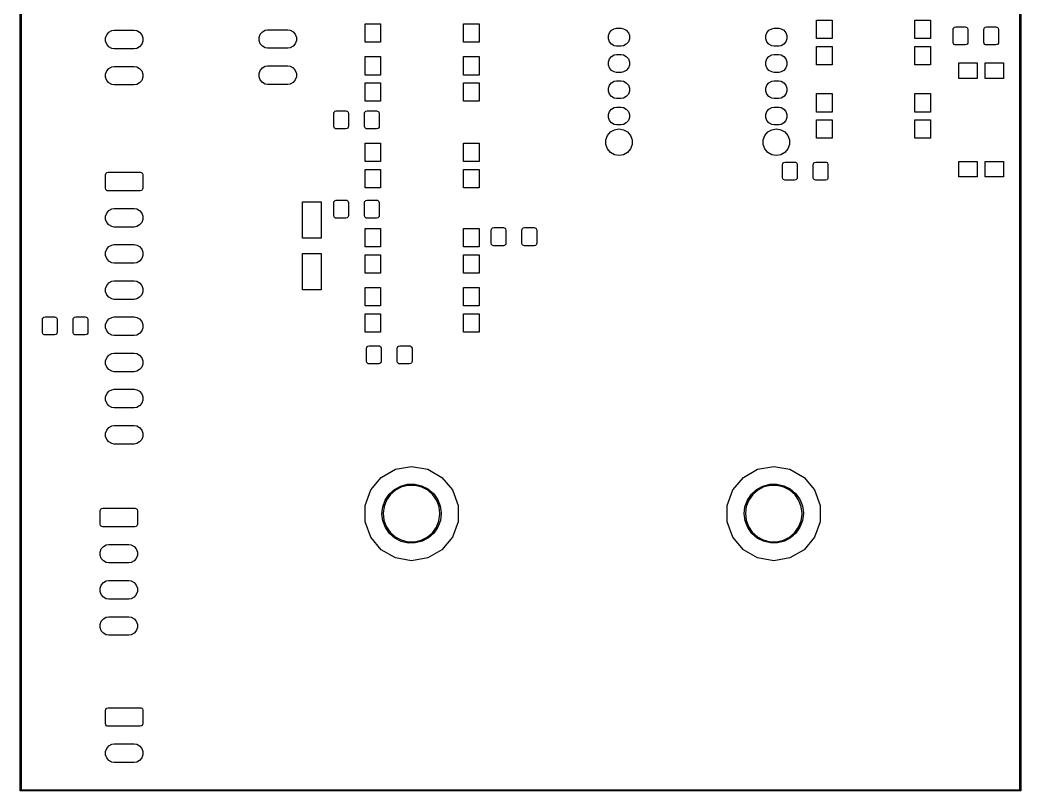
# Model space of a CAD drawing. Extents: x 81 to 178, y -172 to -32.
# Drawn here: x 81.5 to 178.4, y -172.1 to -97.5 of the extents above; entities that cross this region are included whole.
import ezdxf

# ---------------------------------------------------------------- set-up
doc = ezdxf.new("R2010")
doc.units = 0
doc.header["$MEASUREMENT"] = 0
doc.layers.add('BLACK', color=7, linetype='CONTINUOUS')

msp = doc.modelspace()

# ---------------------------------------------------------------- linework, layer by layer
at = {"layer": 'BLACK', "linetype": 'CONTINUOUS'}
for p, q in [((81.484, -172.076), (81.484, -32.0128)), ((81.584, -32.054), (81.584, -172.035)), ((178.258, -172.035), (178.258, -32.054)), ((178.358, -31.9952), (178.358, -172.094)), ((158.569, -99.315), (158.569, -97.535)), ((158.569, -97.535), (160.069, -97.535)), ((160.069, -97.535), (160.069, -99.315)), ((168.099, -99.315), (168.099, -97.535)), ((168.099, -97.535), (169.599, -97.535)), ((169.599, -97.535), (169.599, -99.315)), ((89.8756, -98.9533), (90.0796, -98.7102)), ((90.0796, -98.7102), (90.3544, -98.5515)), ((90.3544, -98.5515), (90.5883, -98.5103)), ((90.5883, -98.5103), (92.5457, -98.5103)), ((92.5457, -98.5103), (92.7796, -98.5515)), ((92.7796, -98.5515), (93.0544, -98.7102)), ((93.0544, -98.7102), (93.2584, -98.9533)), ((104.735, -98.9021), (104.939, -98.6589)), ((104.939, -98.6589), (105.213, -98.5002)), ((105.213, -98.5002), (105.447, -98.459)), ((105.447, -98.459), (107.405, -98.459)), ((107.405, -98.459), (107.639, -98.5002)), ((107.639, -98.5002), (107.913, -98.6589)), ((107.913, -98.6589), (108.117, -98.9021)), ((114.881, -99.6716), (114.881, -97.8916)), ((114.881, -97.8916), (116.381, -97.8916)), ((116.381, -97.8916), (116.381, -99.6716)), ((124.411, -99.6716), (124.411, -97.8916)), ((124.411, -97.8916), (125.911, -97.8916)), ((125.911, -97.8916), (125.911, -99.6716)), ((138.43, -99.0347), (138.534, -98.7485)), ((138.534, -98.7485), (138.73, -98.5152)), ((138.73, -98.5152), (138.994, -98.363)), ((138.994, -98.363), (139.218, -98.3234)), ((139.218, -98.3234), (139.674, -98.3234)), ((139.674, -98.3234), (139.898, -98.363)), ((139.898, -98.363), (140.162, -98.5152)), ((140.162, -98.5152), (140.358, -98.7485)), ((140.358, -98.7485), (140.462, -99.0347)), ((153.67, -99.0347), (153.774, -98.7485)), ((153.774, -98.7485), (153.97, -98.5152)), ((153.97, -98.5152), (154.234, -98.363)), ((154.234, -98.363), (154.458, -98.3234)), ((154.458, -98.3234), (154.914, -98.3234)), ((154.914, -98.3234), (155.138, -98.363)), ((155.138, -98.363), (155.402, -98.5152)), ((155.402, -98.5152), (155.598, -98.7485)), ((155.598, -98.7485), (155.702, -99.0347)), ((171.79, -98.435), (171.805, -98.3495)), ((171.79, -99.685), (171.79, -98.435)), ((171.805, -98.3495), (171.848, -98.2743)), ((171.848, -98.2743), (171.915, -98.2185)), ((171.915, -98.2185), (172.04, -98.185)), ((172.04, -98.185), (172.965, -98.185)), ((172.965, -98.185), (173.051, -98.2001)), ((173.051, -98.2001), (173.126, -98.2435)), ((173.126, -98.2435), (173.182, -98.31)), ((173.182, -98.31), (173.215, -98.435)), ((173.215, -98.435), (173.215, -99.685)), ((174.765, -98.435), (174.78, -98.3495)), ((174.765, -99.685), (174.765, -98.435)), ((174.78, -98.3495), (174.823, -98.2743)), ((174.823, -98.2743), (174.89, -98.2185)), ((174.89, -98.2185), (175.015, -98.185)), ((175.015, -98.185), (175.94, -98.185)), ((175.94, -98.185), (176.026, -98.2001)), ((176.026, -98.2001), (176.101, -98.2435)), ((176.101, -98.2435), (176.157, -98.31)), ((176.157, -98.31), (176.19, -98.435)), ((176.19, -98.435), (176.19, -99.685)), ((89.767, -99.2516), (89.8756, -98.9533)), ((89.767, -99.569), (89.767, -99.2516)), ((89.8756, -99.8672), (89.767, -99.569)), ((93.2584, -98.9533), (93.367, -99.2516)), ((93.367, -99.569), (93.2584, -99.8672)), ((93.367, -99.2516), (93.367, -99.569)), ((104.626, -99.2003), (104.735, -98.9021)), ((104.626, -99.5177), (104.626, -99.2003)), ((104.735, -99.8159), (104.626, -99.5177)), ((108.117, -98.9021), (108.226, -99.2003)), ((108.226, -99.5177), (108.117, -99.8159)), ((108.226, -99.2003), (108.226, -99.5177)), ((116.381, -99.6716), (114.881, -99.6716)), ((125.911, -99.6716), (124.411, -99.6716)), ((138.43, -99.3393), (138.43, -99.0347)), ((138.534, -99.6255), (138.43, -99.3393)), ((138.73, -99.8588), (138.534, -99.6255)), ((140.358, -99.6255), (140.162, -99.8588)), ((140.462, -99.3393), (140.358, -99.6255)), ((140.462, -99.0347), (140.462, -99.3393)), ((153.67, -99.3393), (153.67, -99.0347)), ((153.774, -99.6255), (153.67, -99.3393)), ((153.97, -99.8588), (153.774, -99.6255)), ((155.598, -99.6255), (155.402, -99.8588)), ((155.702, -99.3393), (155.598, -99.6255)), ((155.702, -99.0347), (155.702, -99.3393)), ((160.069, -99.315), (158.569, -99.315)), ((169.599, -99.315), (168.099, -99.315)), ((171.823, -99.81), (171.79, -99.685)), ((173.2, -99.7705), (173.157, -99.8457)), ((173.215, -99.685), (173.2, -99.7705)), ((174.798, -99.81), (174.765, -99.685)), ((176.175, -99.7705), (176.132, -99.8457)), ((176.19, -99.685), (176.175, -99.7705)), ((90.0796, -100.11), (89.8756, -99.8672)), ((90.3544, -100.269), (90.0796, -100.11)), ((90.5883, -100.31), (90.3544, -100.269)), ((92.5457, -100.31), (90.5883, -100.31)), ((92.7796, -100.269), (92.5457, -100.31)), ((93.0544, -100.11), (92.7796, -100.269)), ((93.2584, -99.8672), (93.0544, -100.11)), ((104.939, -100.059), (104.735, -99.8159)), ((105.213, -100.218), (104.939, -100.059)), ((105.447, -100.259), (105.213, -100.218)), ((107.405, -100.259), (105.447, -100.259)), ((107.639, -100.218), (107.405, -100.259)), ((107.913, -100.059), (107.639, -100.218)), ((108.117, -99.8159), (107.913, -100.059)), ((138.994, -100.011), (138.73, -99.8588)), ((139.218, -100.051), (138.994, -100.011)), ((139.674, -100.051), (139.218, -100.051)), ((139.898, -100.011), (139.674, -100.051)), ((140.162, -99.8588), (139.898, -100.011)), ((154.234, -100.011), (153.97, -99.8588)), ((154.458, -100.051), (154.234, -100.011)), ((154.914, -100.051), (154.458, -100.051)), ((155.138, -100.011), (154.914, -100.051)), ((155.402, -99.8588), (155.138, -100.011)), ((158.569, -101.855), (158.569, -100.075)), ((158.569, -100.075), (160.069, -100.075)), ((160.069, -100.075), (160.069, -101.855)), ((168.099, -101.855), (168.099, -100.075)), ((168.099, -100.075), (169.599, -100.075)), ((169.599, -100.075), (169.599, -101.855)), ((171.879, -99.8765), (171.823, -99.81)), ((171.954, -99.9199), (171.879, -99.8765)), ((172.04, -99.935), (171.954, -99.9199)), ((172.965, -99.935), (172.04, -99.935)), ((173.09, -99.9015), (172.965, -99.935)), ((173.157, -99.8457), (173.09, -99.9015)), ((174.854, -99.8765), (174.798, -99.81)), ((174.929, -99.9199), (174.854, -99.8765)), ((175.015, -99.935), (174.929, -99.9199)), ((175.94, -99.935), (175.015, -99.935)), ((176.065, -99.9015), (175.94, -99.935)), ((176.132, -99.8457), (176.065, -99.9015)), ((114.881, -102.847), (114.881, -101.067)), ((114.881, -101.067), (116.381, -101.067)), ((116.381, -101.067), (116.381, -102.847)), ((124.411, -102.847), (124.411, -101.067)), ((124.411, -101.067), (125.911, -101.067)), ((125.911, -101.067), (125.911, -102.847)), ((138.43, -101.575), (138.534, -101.289)), ((138.43, -101.879), (138.43, -101.575)), ((138.534, -101.289), (138.73, -101.055)), ((138.73, -101.055), (138.994, -100.903)), ((138.994, -100.903), (139.218, -100.863)), ((139.218, -100.863), (139.674, -100.863)), ((139.674, -100.863), (139.898, -100.903)), ((139.898, -100.903), (140.162, -101.055)), ((140.162, -101.055), (140.358, -101.289)), ((140.358, -101.289), (140.462, -101.575)), ((140.462, -101.575), (140.462, -101.879)), ((153.67, -101.575), (153.774, -101.289)), ((153.67, -101.879), (153.67, -101.575)), ((153.774, -101.289), (153.97, -101.055)), ((153.97, -101.055), (154.234, -100.903)), ((154.234, -100.903), (154.458, -100.863)), ((154.458, -100.863), (154.914, -100.863)), ((154.914, -100.863), (155.138, -100.903)), ((155.138, -100.903), (155.402, -101.055)), ((155.402, -101.055), (155.598, -101.289)), ((155.598, -101.289), (155.702, -101.575)), ((155.702, -101.575), (155.702, -101.879)), ((172.338, -103.173), (172.338, -101.673)), ((172.338, -101.673), (174.118, -101.673)), ((174.118, -101.673), (174.118, -103.173)), ((174.878, -103.173), (174.878, -101.673)), ((174.878, -101.673), (176.658, -101.673)), ((176.658, -101.673), (176.658, -103.173)), ((89.767, -102.752), (89.8756, -102.453)), ((89.8756, -102.453), (90.0796, -102.21)), ((90.0796, -102.21), (90.3544, -102.052)), ((90.3544, -102.052), (90.5883, -102.01)), ((90.5883, -102.01), (92.5457, -102.01)), ((92.5457, -102.01), (92.7796, -102.052)), ((92.7796, -102.052), (93.0544, -102.21)), ((93.0544, -102.21), (93.2584, -102.453)), ((93.2584, -102.453), (93.367, -102.752)), ((104.626, -102.7), (104.735, -102.402)), ((104.735, -102.402), (104.939, -102.159)), ((104.939, -102.159), (105.213, -102)), ((105.213, -102), (105.447, -101.959)), ((105.447, -101.959), (107.405, -101.959)), ((107.405, -101.959), (107.639, -102)), ((107.639, -102), (107.913, -102.159)), ((107.913, -102.159), (108.117, -102.402)), ((108.117, -102.402), (108.226, -102.7)), ((138.534, -102.165), (138.43, -101.879)), ((138.73, -102.399), (138.534, -102.165)), ((138.994, -102.551), (138.73, -102.399)), ((139.218, -102.591), (138.994, -102.551)), ((139.674, -102.591), (139.218, -102.591)), ((139.898, -102.551), (139.674, -102.591)), ((140.162, -102.399), (139.898, -102.551)), ((140.358, -102.165), (140.162, -102.399)), ((140.462, -101.879), (140.358, -102.165)), ((153.774, -102.165), (153.67, -101.879)), ((153.97, -102.399), (153.774, -102.165)), ((154.234, -102.551), (153.97, -102.399)), ((154.458, -102.591), (154.234, -102.551)), ((154.914, -102.591), (154.458, -102.591)), ((155.138, -102.551), (154.914, -102.591)), ((155.402, -102.399), (155.138, -102.551)), ((155.598, -102.165), (155.402, -102.399)), ((155.702, -101.879), (155.598, -102.165)), ((160.069, -101.855), (158.569, -101.855)), ((169.599, -101.855), (168.099, -101.855)), ((89.767, -103.069), (89.767, -102.752)), ((89.8756, -103.367), (89.767, -103.069)), ((90.0796, -103.61), (89.8756, -103.367)), ((90.3544, -103.769), (90.0796, -103.61)), ((93.0544, -103.61), (92.7796, -103.769)), ((93.2584, -103.367), (93.0544, -103.61)), ((93.367, -103.069), (93.2584, -103.367)), ((93.367, -102.752), (93.367, -103.069)), ((104.626, -103.018), (104.626, -102.7)), ((104.735, -103.316), (104.626, -103.018)), ((104.939, -103.559), (104.735, -103.316)), ((105.213, -103.718), (104.939, -103.559)), ((107.913, -103.559), (107.639, -103.718)), ((108.117, -103.316), (107.913, -103.559)), ((108.226, -103.018), (108.117, -103.316)), ((108.226, -102.7), (108.226, -103.018)), ((116.381, -102.847), (114.881, -102.847)), ((114.881, -105.387), (114.881, -103.607)), ((114.881, -103.607), (116.381, -103.607)), ((116.381, -103.607), (116.381, -105.387)), ((125.911, -102.847), (124.411, -102.847)), ((124.411, -105.387), (124.411, -103.607)), ((124.411, -103.607), (125.911, -103.607)), ((125.911, -103.607), (125.911, -105.387)), ((138.534, -103.829), (138.73, -103.595)), ((138.73, -103.595), (138.994, -103.443)), ((138.994, -103.443), (139.218, -103.403)), ((139.218, -103.403), (139.674, -103.403)), ((139.674, -103.403), (139.898, -103.443)), ((139.898, -103.443), (140.162, -103.595)), ((140.162, -103.595), (140.358, -103.829)), ((153.774, -103.829), (153.97, -103.595)), ((153.97, -103.595), (154.234, -103.443)), ((154.234, -103.443), (154.458, -103.403)), ((154.458, -103.403), (154.914, -103.403)), ((154.914, -103.403), (155.138, -103.443)), ((155.138, -103.443), (155.402, -103.595)), ((155.402, -103.595), (155.598, -103.829)), ((174.118, -103.173), (172.338, -103.173)), ((176.658, -103.173), (174.878, -103.173)), ((90.5883, -103.81), (90.3544, -103.769)), ((92.5457, -103.81), (90.5883, -103.81)), ((92.7796, -103.769), (92.5457, -103.81)), ((105.447, -103.759), (105.213, -103.718)), ((107.405, -103.759), (105.447, -103.759)), ((107.639, -103.718), (107.405, -103.759)), ((138.43, -104.115), (138.534, -103.829)), ((138.43, -104.419), (138.43, -104.115)), ((138.534, -104.705), (138.43, -104.419)), ((140.358, -103.829), (140.462, -104.115)), ((140.462, -104.419), (140.358, -104.705)), ((140.462, -104.115), (140.462, -104.419)), ((153.67, -104.115), (153.774, -103.829)), ((153.67, -104.419), (153.67, -104.115)), ((153.774, -104.705), (153.67, -104.419)), ((155.598, -103.829), (155.702, -104.115)), ((155.702, -104.419), (155.598, -104.705)), ((155.702, -104.115), (155.702, -104.419)), ((116.381, -105.387), (114.881, -105.387)), ((125.911, -105.387), (124.411, -105.387)), ((138.73, -104.939), (138.534, -104.705)), ((138.994, -105.091), (138.73, -104.939)), ((139.218, -105.131), (138.994, -105.091)), ((139.674, -105.131), (139.218, -105.131)), ((139.898, -105.091), (139.674, -105.131)), ((140.162, -104.939), (139.898, -105.091)), ((140.358, -104.705), (140.162, -104.939)), ((153.97, -104.939), (153.774, -104.705)), ((154.234, -105.091), (153.97, -104.939)), ((154.458, -105.131), (154.234, -105.091)), ((154.914, -105.131), (154.458, -105.131)), ((155.138, -105.091), (154.914, -105.131)), ((155.402, -104.939), (155.138, -105.091)), ((155.598, -104.705), (155.402, -104.939)), ((158.569, -106.427), (158.569, -104.647)), ((158.569, -104.647), (160.069, -104.647)), ((160.069, -104.647), (160.069, -106.427)), ((168.099, -106.427), (168.099, -104.647)), ((168.099, -104.647), (169.599, -104.647)), ((169.599, -104.647), (169.599, -106.427)), ((111.846, -106.563), (111.861, -106.477)), ((111.861, -106.477), (111.904, -106.402)), ((111.904, -106.402), (111.971, -106.346)), ((111.971, -106.346), (112.096, -106.313)), ((112.096, -106.313), (113.021, -106.313)), ((113.021, -106.313), (113.107, -106.328)), ((113.107, -106.328), (113.182, -106.371)), ((113.182, -106.371), (113.238, -106.438)), ((113.238, -106.438), (113.271, -106.563)), ((114.821, -106.563), (114.836, -106.477)), ((114.836, -106.477), (114.879, -106.402)), ((114.879, -106.402), (114.946, -106.346)), ((114.946, -106.346), (115.071, -106.313)), ((115.071, -106.313), (115.996, -106.313)), ((115.996, -106.313), (116.082, -106.328)), ((116.082, -106.328), (116.157, -106.371)), ((116.157, -106.371), (116.213, -106.438)), ((116.213, -106.438), (116.246, -106.563)), ((138.43, -106.655), (138.534, -106.369)), ((138.534, -106.369), (138.73, -106.135)), ((138.73, -106.135), (138.994, -105.983)), ((138.994, -105.983), (139.218, -105.943)), ((139.218, -105.943), (139.674, -105.943)), ((139.674, -105.943), (139.898, -105.983)), ((139.898, -105.983), (140.162, -106.135)), ((140.162, -106.135), (140.358, -106.369)), ((140.358, -106.369), (140.462, -106.655)), ((153.67, -106.655), (153.774, -106.369)), ((153.774, -106.369), (153.97, -106.135)), ((153.97, -106.135), (154.234, -105.983)), ((154.234, -105.983), (154.458, -105.943)), ((154.458, -105.943), (154.914, -105.943)), ((154.914, -105.943), (155.138, -105.983)), ((155.138, -105.983), (155.402, -106.135)), ((155.402, -106.135), (155.598, -106.369)), ((155.598, -106.369), (155.702, -106.655)), ((160.069, -106.427), (158.569, -106.427)), ((169.599, -106.427), (168.099, -106.427)), ((111.846, -107.813), (111.846, -106.563)), ((113.271, -106.563), (113.271, -107.813)), ((114.821, -107.813), (114.821, -106.563)), ((116.246, -106.563), (116.246, -107.813)), ((138.43, -106.959), (138.43, -106.655)), ((138.534, -107.245), (138.43, -106.959)), ((138.73, -107.479), (138.534, -107.245)), ((138.994, -107.631), (138.73, -107.479)), ((140.162, -107.479), (139.898, -107.631)), ((140.358, -107.245), (140.162, -107.479)), ((140.462, -106.959), (140.358, -107.245)), ((140.462, -106.655), (140.462, -106.959)), ((153.67, -106.959), (153.67, -106.655)), ((153.774, -107.245), (153.67, -106.959)), ((153.97, -107.479), (153.774, -107.245)), ((154.234, -107.631), (153.97, -107.479)), ((155.402, -107.479), (155.138, -107.631)), ((155.598, -107.245), (155.402, -107.479)), ((155.702, -106.959), (155.598, -107.245)), ((155.702, -106.655), (155.702, -106.959)), ((158.569, -108.967), (158.569, -107.187)), ((158.569, -107.187), (160.069, -107.187)), ((160.069, -107.187), (160.069, -108.967)), ((168.099, -108.967), (168.099, -107.187)), ((168.099, -107.187), (169.599, -107.187)), ((169.599, -107.187), (169.599, -108.967)), ((111.879, -107.938), (111.846, -107.813)), ((111.935, -108.005), (111.879, -107.938)), ((112.01, -108.048), (111.935, -108.005)), ((112.096, -108.063), (112.01, -108.048)), ((113.021, -108.063), (112.096, -108.063)), ((113.146, -108.03), (113.021, -108.063)), ((113.213, -107.974), (113.146, -108.03)), ((113.256, -107.899), (113.213, -107.974)), ((113.271, -107.813), (113.256, -107.899)), ((114.854, -107.938), (114.821, -107.813)), ((114.91, -108.005), (114.854, -107.938)), ((114.985, -108.048), (114.91, -108.005)), ((115.071, -108.063), (114.985, -108.048)), ((115.996, -108.063), (115.071, -108.063)), ((116.121, -108.03), (115.996, -108.063)), ((116.188, -107.974), (116.121, -108.03)), ((116.231, -107.899), (116.188, -107.974)), ((116.246, -107.813), (116.231, -107.899)), ((138.329, -108.702), (138.617, -108.359)), ((138.617, -108.359), (139.005, -108.135)), ((139.218, -107.671), (138.994, -107.631)), ((139.005, -108.135), (139.446, -108.057)), ((139.674, -107.671), (139.218, -107.671)), ((139.446, -108.057), (139.887, -108.135)), ((139.898, -107.631), (139.674, -107.671)), ((139.887, -108.135), (140.275, -108.359)), ((140.275, -108.359), (140.563, -108.702)), ((153.569, -108.702), (153.857, -108.359)), ((153.857, -108.359), (154.245, -108.135)), ((154.458, -107.671), (154.234, -107.631)), ((154.245, -108.135), (154.686, -108.057)), ((154.914, -107.671), (154.458, -107.671)), ((154.686, -108.057), (155.127, -108.135)), ((155.138, -107.631), (154.914, -107.671)), ((155.127, -108.135), (155.515, -108.359)), ((155.515, -108.359), (155.803, -108.702)), ((114.881, -111.229), (114.881, -109.449)), ((114.881, -109.449), (116.381, -109.449)), ((116.381, -109.449), (116.381, -111.229)), ((124.411, -111.229), (124.411, -109.449)), ((124.411, -109.449), (125.911, -109.449)), ((125.911, -109.449), (125.911, -111.229)), ((138.176, -109.123), (138.329, -108.702)), ((138.176, -109.571), (138.176, -109.123)), ((140.563, -108.702), (140.716, -109.123)), ((140.716, -109.123), (140.716, -109.571)), ((153.416, -109.123), (153.569, -108.702)), ((153.416, -109.571), (153.416, -109.123)), ((155.803, -108.702), (155.956, -109.123)), ((155.956, -109.123), (155.956, -109.571)), ((160.069, -108.967), (158.569, -108.967)), ((169.599, -108.967), (168.099, -108.967)), ((138.329, -109.992), (138.176, -109.571)), ((138.617, -110.335), (138.329, -109.992)), ((139.005, -110.559), (138.617, -110.335)), ((140.275, -110.335), (139.887, -110.559)), ((140.563, -109.992), (140.275, -110.335)), ((140.716, -109.571), (140.563, -109.992)), ((153.569, -109.992), (153.416, -109.571)), ((153.857, -110.335), (153.569, -109.992)), ((154.245, -110.559), (153.857, -110.335)), ((155.515, -110.335), (155.127, -110.559)), ((155.803, -109.992), (155.515, -110.335)), ((155.956, -109.571), (155.803, -109.992)), ((116.381, -111.229), (114.881, -111.229)), ((125.911, -111.229), (124.411, -111.229)), ((139.446, -110.637), (139.005, -110.559)), ((139.887, -110.559), (139.446, -110.637)), ((154.686, -110.637), (154.245, -110.559)), ((155.127, -110.559), (154.686, -110.637)), ((155.295, -111.43), (155.338, -111.355)), ((155.338, -111.355), (155.405, -111.299)), ((155.405, -111.299), (155.53, -111.266)), ((155.53, -111.266), (156.455, -111.266)), ((156.455, -111.266), (156.541, -111.281)), ((156.541, -111.281), (156.616, -111.324)), ((156.616, -111.324), (156.672, -111.391)), ((156.672, -111.391), (156.705, -111.516)), ((158.27, -111.43), (158.313, -111.355)), ((158.313, -111.355), (158.38, -111.299)), ((158.38, -111.299), (158.505, -111.266)), ((158.505, -111.266), (159.43, -111.266)), ((159.43, -111.266), (159.516, -111.281)), ((159.516, -111.281), (159.591, -111.324)), ((159.591, -111.324), (159.647, -111.391)), ((159.647, -111.391), (159.68, -111.516)), ((172.338, -112.703), (172.338, -111.203)), ((172.338, -111.203), (174.118, -111.203)), ((174.118, -111.203), (174.118, -112.703)), ((174.878, -112.703), (174.878, -111.203)), ((174.878, -111.203), (176.658, -111.203)), ((176.658, -111.203), (176.658, -112.703)), ((89.7821, -112.421), (89.8255, -112.346)), ((89.8255, -112.346), (89.892, -112.29)), ((89.892, -112.29), (90.017, -112.257)), ((90.017, -112.257), (93.117, -112.257)), ((93.117, -112.257), (93.2025, -112.272)), ((93.2025, -112.272), (93.2777, -112.315)), ((93.2777, -112.315), (93.3335, -112.382)), ((114.881, -113.769), (114.881, -111.989)), ((114.881, -111.989), (116.381, -111.989)), ((116.381, -111.989), (116.381, -113.769)), ((124.411, -113.769), (124.411, -111.989)), ((124.411, -111.989), (125.911, -111.989)), ((125.911, -111.989), (125.911, -113.769)), ((155.28, -111.516), (155.295, -111.43)), ((155.28, -112.766), (155.28, -111.516)), ((156.705, -111.516), (156.705, -112.766)), ((158.255, -111.516), (158.27, -111.43)), ((158.255, -112.766), (158.255, -111.516)), ((159.68, -111.516), (159.68, -112.766)), ((89.767, -112.507), (89.7821, -112.421)), ((89.767, -113.807), (89.767, -112.507)), ((93.3335, -112.382), (93.367, -112.507)), ((93.367, -112.507), (93.367, -113.807)), ((155.313, -112.891), (155.28, -112.766)), ((155.369, -112.958), (155.313, -112.891)), ((155.444, -113.001), (155.369, -112.958)), ((155.53, -113.016), (155.444, -113.001)), ((156.455, -113.016), (155.53, -113.016)), ((156.58, -112.983), (156.455, -113.016)), ((156.647, -112.927), (156.58, -112.983)), ((156.69, -112.852), (156.647, -112.927)), ((156.705, -112.766), (156.69, -112.852)), ((158.288, -112.891), (158.255, -112.766)), ((158.344, -112.958), (158.288, -112.891)), ((158.419, -113.001), (158.344, -112.958)), ((158.505, -113.016), (158.419, -113.001)), ((159.43, -113.016), (158.505, -113.016)), ((159.555, -112.983), (159.43, -113.016)), ((159.622, -112.927), (159.555, -112.983)), ((159.665, -112.852), (159.622, -112.927)), ((159.68, -112.766), (159.665, -112.852)), ((174.118, -112.703), (172.338, -112.703)), ((176.658, -112.703), (174.878, -112.703)), ((89.8005, -113.932), (89.767, -113.807)), ((89.8563, -113.999), (89.8005, -113.932)), ((89.9315, -114.042), (89.8563, -113.999)), ((90.017, -114.057), (89.9315, -114.042)), ((93.117, -114.057), (90.017, -114.057)), ((93.242, -114.024), (93.117, -114.057)), ((93.3085, -113.968), (93.242, -114.024)), ((93.3519, -113.893), (93.3085, -113.968)), ((93.367, -113.807), (93.3519, -113.893)), ((116.381, -113.769), (114.881, -113.769)), ((125.911, -113.769), (124.411, -113.769)), ((108.828, -118.63), (108.828, -115.13)), ((108.828, -115.13), (110.628, -115.13)), ((110.628, -115.13), (110.628, -118.63)), ((111.846, -115.199), (111.861, -115.113)), ((111.846, -116.449), (111.846, -115.199)), ((111.861, -115.113), (111.904, -115.038)), ((111.904, -115.038), (111.971, -114.982)), ((111.971, -114.982), (112.096, -114.949)), ((112.096, -114.949), (113.021, -114.949)), ((113.021, -114.949), (113.107, -114.964)), ((113.107, -114.964), (113.182, -115.007)), ((113.182, -115.007), (113.238, -115.074)), ((113.238, -115.074), (113.271, -115.199)), ((113.271, -115.199), (113.271, -116.449)), ((114.821, -115.199), (114.836, -115.113)), ((114.821, -116.449), (114.821, -115.199)), ((114.836, -115.113), (114.879, -115.038)), ((114.879, -115.038), (114.946, -114.982)), ((114.946, -114.982), (115.071, -114.949)), ((115.071, -114.949), (115.996, -114.949)), ((115.996, -114.949), (116.082, -114.964)), ((116.082, -114.964), (116.157, -115.007)), ((116.157, -115.007), (116.213, -115.074)), ((116.213, -115.074), (116.246, -115.199)), ((116.246, -115.199), (116.246, -116.449)), ((89.767, -116.498), (89.8756, -116.2)), ((89.8756, -116.2), (90.0796, -115.957)), ((90.0796, -115.957), (90.3544, -115.798)), ((90.3544, -115.798), (90.5883, -115.757)), ((90.5883, -115.757), (92.5457, -115.757)), ((92.5457, -115.757), (92.7796, -115.798)), ((92.7796, -115.798), (93.0544, -115.957)), ((93.0544, -115.957), (93.2584, -116.2)), ((93.2584, -116.2), (93.367, -116.498)), ((89.767, -116.816), (89.767, -116.498)), ((89.8756, -117.114), (89.767, -116.816)), ((90.0796, -117.357), (89.8756, -117.114)), ((93.2584, -117.114), (93.0544, -117.357)), ((93.367, -116.816), (93.2584, -117.114)), ((93.367, -116.498), (93.367, -116.816)), ((111.879, -116.574), (111.846, -116.449)), ((111.935, -116.641), (111.879, -116.574)), ((112.01, -116.684), (111.935, -116.641)), ((112.096, -116.699), (112.01, -116.684)), ((113.021, -116.699), (112.096, -116.699)), ((113.146, -116.666), (113.021, -116.699)), ((113.213, -116.61), (113.146, -116.666)), ((113.256, -116.535), (113.213, -116.61)), ((113.271, -116.449), (113.256, -116.535)), ((114.854, -116.574), (114.821, -116.449)), ((114.91, -116.641), (114.854, -116.574)), ((114.985, -116.684), (114.91, -116.641)), ((115.071, -116.699), (114.985, -116.684)), ((115.996, -116.699), (115.071, -116.699)), ((116.121, -116.666), (115.996, -116.699)), ((116.188, -116.61), (116.121, -116.666)), ((116.231, -116.535), (116.188, -116.61)), ((116.246, -116.449), (116.231, -116.535)), ((90.3544, -117.516), (90.0796, -117.357)), ((90.5883, -117.557), (90.3544, -117.516)), ((92.5457, -117.557), (90.5883, -117.557)), ((92.7796, -117.516), (92.5457, -117.557)), ((93.0544, -117.357), (92.7796, -117.516)), ((114.881, -119.484), (114.881, -117.704)), ((114.881, -117.704), (116.381, -117.704)), ((116.381, -117.704), (116.381, -119.484)), ((124.411, -119.484), (124.411, -117.704)), ((124.411, -117.704), (125.911, -117.704)), ((125.911, -117.704), (125.911, -119.484)), ((127.086, -117.866), (127.101, -117.78)), ((127.086, -119.116), (127.086, -117.866)), ((127.101, -117.78), (127.144, -117.705)), ((127.144, -117.705), (127.211, -117.649)), ((127.211, -117.649), (127.336, -117.616)), ((127.336, -117.616), (128.261, -117.616)), ((128.261, -117.616), (128.347, -117.631)), ((128.347, -117.631), (128.422, -117.674)), ((128.422, -117.674), (128.478, -117.741)), ((128.478, -117.741), (128.511, -117.866)), ((128.511, -117.866), (128.511, -119.116)), ((130.061, -117.866), (130.076, -117.78)), ((130.061, -119.116), (130.061, -117.866)), ((130.076, -117.78), (130.119, -117.705)), ((130.119, -117.705), (130.186, -117.649)), ((130.186, -117.649), (130.311, -117.616)), ((130.311, -117.616), (131.236, -117.616)), ((131.236, -117.616), (131.322, -117.631)), ((131.322, -117.631), (131.397, -117.674)), ((131.397, -117.674), (131.453, -117.741)), ((131.453, -117.741), (131.486, -117.866)), ((131.486, -117.866), (131.486, -119.116)), ((110.628, -118.63), (108.828, -118.63)), ((127.119, -119.241), (127.086, -119.116)), ((128.511, -119.116), (128.496, -119.202)), ((130.094, -119.241), (130.061, -119.116)), ((131.486, -119.116), (131.471, -119.202)), ((89.767, -119.998), (89.8756, -119.7)), ((89.767, -120.316), (89.767, -119.998)), ((89.8756, -119.7), (90.0796, -119.457)), ((90.0796, -119.457), (90.3544, -119.298)), ((90.3544, -119.298), (90.5883, -119.257)), ((90.5883, -119.257), (92.5457, -119.257)), ((92.5457, -119.257), (92.7796, -119.298)), ((92.7796, -119.298), (93.0544, -119.457)), ((93.0544, -119.457), (93.2584, -119.7)), ((93.2584, -119.7), (93.367, -119.998)), ((93.367, -119.998), (93.367, -120.316)), ((116.381, -119.484), (114.881, -119.484)), ((125.911, -119.484), (124.411, -119.484)), ((127.175, -119.308), (127.119, -119.241)), ((127.25, -119.351), (127.175, -119.308)), ((127.336, -119.366), (127.25, -119.351)), ((128.261, -119.366), (127.336, -119.366)), ((128.386, -119.333), (128.261, -119.366)), ((128.453, -119.277), (128.386, -119.333)), ((128.496, -119.202), (128.453, -119.277)), ((130.15, -119.308), (130.094, -119.241)), ((130.225, -119.351), (130.15, -119.308)), ((130.311, -119.366), (130.225, -119.351)), ((131.236, -119.366), (130.311, -119.366)), ((131.361, -119.333), (131.236, -119.366)), ((131.428, -119.277), (131.361, -119.333)), ((131.471, -119.202), (131.428, -119.277)), ((89.8756, -120.614), (89.767, -120.316)), ((90.0796, -120.857), (89.8756, -120.614)), ((90.3544, -121.016), (90.0796, -120.857)), ((90.5883, -121.057), (90.3544, -121.016)), ((92.5457, -121.057), (90.5883, -121.057)), ((92.7796, -121.016), (92.5457, -121.057)), ((93.0544, -120.857), (92.7796, -121.016)), ((93.2584, -120.614), (93.0544, -120.857)), ((93.367, -120.316), (93.2584, -120.614)), ((108.828, -123.63), (108.828, -120.13)), ((108.828, -120.13), (110.628, -120.13)), ((110.628, -120.13), (110.628, -123.63)), ((114.881, -122.024), (114.881, -120.244)), ((114.881, -120.244), (116.381, -120.244)), ((116.381, -120.244), (116.381, -122.024)), ((124.411, -122.024), (124.411, -120.244)), ((124.411, -120.244), (125.911, -120.244)), ((125.911, -120.244), (125.911, -122.024)), ((116.381, -122.024), (114.881, -122.024)), ((125.911, -122.024), (124.411, -122.024)), ((89.8756, -123.2), (90.0796, -122.957)), ((90.0796, -122.957), (90.3544, -122.798)), ((90.3544, -122.798), (90.5883, -122.757)), ((90.5883, -122.757), (92.5457, -122.757)), ((92.5457, -122.757), (92.7796, -122.798)), ((92.7796, -122.798), (93.0544, -122.957)), ((93.0544, -122.957), (93.2584, -123.2)), ((89.767, -123.498), (89.8756, -123.2)), ((89.767, -123.816), (89.767, -123.498)), ((89.8756, -124.114), (89.767, -123.816)), ((93.2584, -123.2), (93.367, -123.498)), ((93.367, -123.816), (93.2584, -124.114)), ((93.367, -123.498), (93.367, -123.816)), ((110.628, -123.63), (108.828, -123.63)), ((114.881, -125.199), (114.881, -123.419)), ((114.881, -123.419), (116.381, -123.419)), ((116.381, -123.419), (116.381, -125.199)), ((124.411, -125.199), (124.411, -123.419)), ((124.411, -123.419), (125.911, -123.419)), ((125.911, -123.419), (125.911, -125.199)), ((90.0796, -124.357), (89.8756, -124.114)), ((90.3544, -124.516), (90.0796, -124.357)), ((90.5883, -124.557), (90.3544, -124.516)), ((92.5457, -124.557), (90.5883, -124.557)), ((92.7796, -124.516), (92.5457, -124.557)), ((93.0544, -124.357), (92.7796, -124.516)), ((93.2584, -124.114), (93.0544, -124.357)), ((116.381, -125.199), (114.881, -125.199)), ((125.911, -125.199), (124.411, -125.199)), ((83.652, -126.502), (83.6671, -126.416)), ((83.652, -127.752), (83.652, -126.502)), ((83.6671, -126.416), (83.7105, -126.341)), ((83.7105, -126.341), (83.777, -126.285)), ((83.777, -126.285), (83.902, -126.252)), ((83.902, -126.252), (84.827, -126.252)), ((84.827, -126.252), (84.9125, -126.267)), ((84.9125, -126.267), (84.9877, -126.31)), ((84.9877, -126.31), (85.0435, -126.377)), ((85.0435, -126.377), (85.077, -126.502)), ((85.077, -126.502), (85.077, -127.752)), ((86.627, -126.502), (86.6421, -126.416)), ((86.627, -127.752), (86.627, -126.502)), ((86.6421, -126.416), (86.6855, -126.341)), ((86.6855, -126.341), (86.752, -126.285)), ((86.752, -126.285), (86.877, -126.252)), ((86.877, -126.252), (87.802, -126.252)), ((87.802, -126.252), (87.8875, -126.267)), ((87.8875, -126.267), (87.9627, -126.31)), ((87.9627, -126.31), (88.0185, -126.377)), ((88.0185, -126.377), (88.052, -126.502)), ((88.052, -126.502), (88.052, -127.752)), ((89.767, -126.998), (89.8756, -126.7)), ((89.8756, -126.7), (90.0796, -126.457)), ((90.0796, -126.457), (90.3544, -126.298)), ((90.3544, -126.298), (90.5883, -126.257)), ((90.5883, -126.257), (92.5457, -126.257)), ((92.5457, -126.257), (92.7796, -126.298)), ((92.7796, -126.298), (93.0544, -126.457)), ((93.0544, -126.457), (93.2584, -126.7)), ((93.2584, -126.7), (93.367, -126.998)), ((114.881, -127.739), (114.881, -125.959)), ((114.881, -125.959), (116.381, -125.959)), ((116.381, -125.959), (116.381, -127.739)), ((124.411, -127.739), (124.411, -125.959)), ((124.411, -125.959), (125.911, -125.959)), ((125.911, -125.959), (125.911, -127.739)), ((83.6855, -127.877), (83.652, -127.752)), ((85.0619, -127.838), (85.0185, -127.913)), ((85.077, -127.752), (85.0619, -127.838)), ((86.6605, -127.877), (86.627, -127.752)), ((88.0369, -127.838), (87.9935, -127.913)), ((88.052, -127.752), (88.0369, -127.838)), ((89.767, -127.316), (89.767, -126.998)), ((89.8756, -127.614), (89.767, -127.316)), ((90.0796, -127.857), (89.8756, -127.614)), ((90.3544, -128.016), (90.0796, -127.857)), ((93.0544, -127.857), (92.7796, -128.016)), ((93.2584, -127.614), (93.0544, -127.857)), ((93.367, -127.316), (93.2584, -127.614)), ((93.367, -126.998), (93.367, -127.316)), ((116.381, -127.739), (114.881, -127.739)), ((125.911, -127.739), (124.411, -127.739)), ((83.7413, -127.944), (83.6855, -127.877)), ((83.8165, -127.987), (83.7413, -127.944)), ((83.902, -128.002), (83.8165, -127.987)), ((84.827, -128.002), (83.902, -128.002)), ((84.952, -127.969), (84.827, -128.002)), ((85.0185, -127.913), (84.952, -127.969)), ((86.7163, -127.944), (86.6605, -127.877)), ((86.7915, -127.987), (86.7163, -127.944)), ((86.877, -128.002), (86.7915, -127.987)), ((87.802, -128.002), (86.877, -128.002)), ((87.927, -127.969), (87.802, -128.002)), ((87.9935, -127.913), (87.927, -127.969)), ((90.5883, -128.057), (90.3544, -128.016)), ((92.5457, -128.057), (90.5883, -128.057)), ((92.7796, -128.016), (92.5457, -128.057)), ((90.0796, -129.957), (90.3544, -129.798)), ((90.3544, -129.798), (90.5883, -129.757)), ((90.5883, -129.757), (92.5457, -129.757)), ((92.5457, -129.757), (92.7796, -129.798)), ((92.7796, -129.798), (93.0544, -129.957)), ((115.021, -129.296), (115.036, -129.21)), ((115.021, -130.546), (115.021, -129.296)), ((115.036, -129.21), (115.079, -129.135)), ((115.079, -129.135), (115.146, -129.079)), ((115.146, -129.079), (115.271, -129.046)), ((115.271, -129.046), (116.196, -129.046)), ((116.196, -129.046), (116.282, -129.061)), ((116.282, -129.061), (116.357, -129.104)), ((116.357, -129.104), (116.413, -129.171)), ((116.413, -129.171), (116.446, -129.296)), ((116.446, -129.296), (116.446, -130.546)), ((117.996, -129.296), (118.011, -129.21)), ((117.996, -130.546), (117.996, -129.296)), ((118.011, -129.21), (118.054, -129.135)), ((118.054, -129.135), (118.121, -129.079)), ((118.121, -129.079), (118.246, -129.046)), ((118.246, -129.046), (119.171, -129.046)), ((119.171, -129.046), (119.257, -129.061)), ((119.257, -129.061), (119.332, -129.104)), ((119.332, -129.104), (119.388, -129.171)), ((119.388, -129.171), (119.421, -129.296)), ((119.421, -129.296), (119.421, -130.546)), ((89.767, -130.498), (89.8756, -130.2)), ((89.767, -130.816), (89.767, -130.498)), ((89.8756, -130.2), (90.0796, -129.957)), ((93.0544, -129.957), (93.2584, -130.2)), ((93.2584, -130.2), (93.367, -130.498)), ((93.367, -130.498), (93.367, -130.816)), ((115.054, -130.671), (115.021, -130.546)), ((115.11, -130.738), (115.054, -130.671)), ((115.185, -130.781), (115.11, -130.738)), ((116.321, -130.763), (116.196, -130.796)), ((116.388, -130.707), (116.321, -130.763)), ((116.431, -130.632), (116.388, -130.707)), ((116.446, -130.546), (116.431, -130.632)), ((118.029, -130.671), (117.996, -130.546)), ((118.085, -130.738), (118.029, -130.671)), ((118.16, -130.781), (118.085, -130.738)), ((119.296, -130.763), (119.171, -130.796)), ((119.363, -130.707), (119.296, -130.763)), ((119.406, -130.632), (119.363, -130.707)), ((119.421, -130.546), (119.406, -130.632)), ((89.8756, -131.114), (89.767, -130.816)), ((90.0796, -131.357), (89.8756, -131.114)), ((90.3544, -131.516), (90.0796, -131.357)), ((90.5883, -131.557), (90.3544, -131.516)), ((92.5457, -131.557), (90.5883, -131.557)), ((92.7796, -131.516), (92.5457, -131.557)), ((93.0544, -131.357), (92.7796, -131.516)), ((93.2584, -131.114), (93.0544, -131.357)), ((93.367, -130.816), (93.2584, -131.114)), ((115.271, -130.796), (115.185, -130.781)), ((116.196, -130.796), (115.271, -130.796)), ((118.246, -130.796), (118.16, -130.781)), ((119.171, -130.796), (118.246, -130.796)), ((89.8756, -133.7), (90.0796, -133.457)), ((90.0796, -133.457), (90.3544, -133.298)), ((90.3544, -133.298), (90.5883, -133.257)), ((90.5883, -133.257), (92.5457, -133.257)), ((92.5457, -133.257), (92.7796, -133.298)), ((92.7796, -133.298), (93.0544, -133.457)), ((93.0544, -133.457), (93.2584, -133.7)), ((89.767, -133.998), (89.8756, -133.7)), ((89.767, -134.316), (89.767, -133.998)), ((89.8756, -134.614), (89.767, -134.316)), ((90.0796, -134.857), (89.8756, -134.614)), ((93.2584, -134.614), (93.0544, -134.857)), ((93.2584, -133.7), (93.367, -133.998)), ((93.367, -134.316), (93.2584, -134.614)), ((93.367, -133.998), (93.367, -134.316)), ((90.3544, -135.016), (90.0796, -134.857)), ((90.5883, -135.057), (90.3544, -135.016)), ((92.5457, -135.057), (90.5883, -135.057)), ((92.7796, -135.016), (92.5457, -135.057)), ((93.0544, -134.857), (92.7796, -135.016)), ((89.767, -137.498), (89.8756, -137.2)), ((89.767, -137.816), (89.767, -137.498)), ((89.8756, -137.2), (90.0796, -136.957)), ((90.0796, -136.957), (90.3544, -136.798)), ((90.3544, -136.798), (90.5883, -136.757)), ((90.5883, -136.757), (92.5457, -136.757)), ((92.5457, -136.757), (92.7796, -136.798)), ((92.7796, -136.798), (93.0544, -136.957)), ((93.0544, -136.957), (93.2584, -137.2)), ((93.2584, -137.2), (93.367, -137.498)), ((93.367, -137.498), (93.367, -137.816)), ((89.8756, -138.114), (89.767, -137.816)), ((90.0796, -138.357), (89.8756, -138.114)), ((90.3544, -138.516), (90.0796, -138.357)), ((90.5883, -138.557), (90.3544, -138.516)), ((92.7796, -138.516), (92.5457, -138.557)), ((93.0544, -138.357), (92.7796, -138.516)), ((93.2584, -138.114), (93.0544, -138.357)), ((93.367, -137.816), (93.2584, -138.114)), ((92.5457, -138.557), (90.5883, -138.557)), ((116.443, -141.788), (117.817, -140.994)), ((117.817, -140.994), (119.38, -140.719)), ((119.38, -140.719), (120.943, -140.994)), ((120.943, -140.994), (122.317, -141.788)), ((151.495, -141.788), (152.869, -140.994)), ((152.869, -140.994), (154.432, -140.719)), ((154.432, -140.719), (155.995, -140.994)), ((155.995, -140.994), (157.369, -141.788)), ((115.423, -143.003), (116.443, -141.788)), ((122.317, -141.788), (123.337, -143.003)), ((150.475, -143.003), (151.495, -141.788)), ((157.369, -141.788), (158.389, -143.003)), ((114.88, -144.495), (115.423, -143.003)), ((117.21, -143.415), (117.719, -142.951)), ((117.836, -143.016), (117.339, -143.45)), ((117.719, -142.951), (118.325, -142.622)), ((118.423, -142.713), (117.836, -143.016)), ((118.325, -142.622), (118.991, -142.448)), ((119.064, -142.559), (118.423, -142.713)), ((118.991, -142.448), (119.68, -142.437)), ((119.724, -142.563), (119.064, -142.559)), ((119.68, -142.437), (120.351, -142.591)), ((120.364, -142.724), (119.724, -142.563)), ((120.351, -142.591), (120.967, -142.9)), ((120.948, -143.032), (120.364, -142.724)), ((121.44, -143.471), (120.948, -143.032)), ((120.967, -142.9), (121.49, -143.347)), ((121.49, -143.347), (121.892, -143.907)), ((123.337, -143.003), (123.88, -144.495)), ((149.932, -144.495), (150.475, -143.003)), ((152.264, -143.417), (152.773, -142.953)), ((152.89, -143.018), (152.393, -143.452)), ((152.773, -142.953), (153.378, -142.625)), ((153.476, -142.716), (152.89, -143.018)), ((153.378, -142.625), (154.043, -142.45)), ((154.117, -142.562), (153.476, -142.716)), ((154.043, -142.45), (154.731, -142.44)), ((154.776, -142.566), (154.117, -142.562)), ((154.731, -142.44), (155.402, -142.593)), ((155.415, -142.726), (154.776, -142.566)), ((155.402, -142.593), (156.017, -142.903)), ((155.998, -143.035), (155.415, -142.726)), ((156.49, -143.473), (155.998, -143.035)), ((156.017, -142.903), (156.54, -143.349)), ((156.54, -143.349), (156.942, -143.908)), ((158.389, -143.003), (158.932, -144.495)), ((116.589, -144.633), (116.826, -143.986)), ((116.959, -143.99), (116.719, -144.605)), ((116.826, -143.986), (117.21, -143.415)), ((117.339, -143.45), (116.959, -143.99)), ((121.814, -144.015), (121.44, -143.471)), ((122.048, -144.633), (121.814, -144.015)), ((121.892, -143.907), (122.149, -144.546)), ((151.644, -144.634), (151.88, -143.988)), ((152.014, -143.991), (151.774, -144.606)), ((151.88, -143.988), (152.264, -143.417)), ((152.393, -143.452), (152.014, -143.991)), ((156.864, -144.017), (156.49, -143.473)), ((157.097, -144.633), (156.864, -144.017)), ((156.942, -143.908), (157.198, -144.547)), ((89.244, -145.019), (89.2591, -144.933)), ((89.244, -146.319), (89.244, -145.019)), ((89.2591, -144.933), (89.3025, -144.858)), ((89.3025, -144.858), (89.369, -144.802)), ((89.369, -144.802), (89.494, -144.769)), ((89.494, -144.769), (92.594, -144.769)), ((92.594, -144.769), (92.6795, -144.784)), ((92.6795, -144.784), (92.7547, -144.827)), ((92.7547, -144.827), (92.8105, -144.894)), ((92.8105, -144.894), (92.844, -145.019)), ((92.844, -145.019), (92.844, -146.319)), ((114.88, -146.081), (114.88, -144.495)), ((116.513, -145.318), (116.589, -144.633)), ((116.719, -144.605), (116.633, -145.259)), ((116.633, -145.259), (116.706, -145.915)), ((122.127, -145.288), (122.048, -144.633)), ((122.126, -145.346), (122.127, -145.288)), ((122.149, -144.546), (122.246, -145.228)), ((122.247, -145.288), (122.164, -145.972)), ((122.246, -145.228), (122.247, -145.288)), ((123.88, -144.495), (123.88, -146.081)), ((149.932, -146.081), (149.932, -144.495)), ((151.568, -145.318), (151.644, -144.634)), ((151.774, -144.606), (151.688, -145.259)), ((151.688, -145.259), (151.76, -145.915)), ((157.176, -145.288), (157.097, -144.633)), ((157.175, -145.345), (157.176, -145.288)), ((157.198, -144.547), (157.295, -145.228)), ((157.296, -145.288), (157.213, -145.971)), ((157.295, -145.228), (157.296, -145.288)), ((158.932, -144.495), (158.932, -146.081)), ((115.423, -147.573), (114.88, -146.081)), ((116.603, -146.001), (116.513, -145.318)), ((116.853, -146.643), (116.603, -146.001)), ((116.706, -145.915), (116.933, -146.535)), ((121.787, -146.611), (122.033, -145.999)), ((122.164, -145.972), (121.921, -146.616)), ((122.033, -145.999), (122.126, -145.346)), ((123.88, -146.081), (123.337, -147.573)), ((150.475, -147.573), (149.932, -146.081)), ((151.658, -146), (151.568, -145.318)), ((151.908, -146.641), (151.658, -146)), ((151.76, -145.915), (151.987, -146.534)), ((156.837, -146.61), (157.082, -145.998)), ((157.213, -145.971), (156.97, -146.615)), ((157.082, -145.998), (157.175, -145.345)), ((158.932, -146.081), (158.389, -147.573)), ((89.2775, -146.444), (89.244, -146.319)), ((89.3333, -146.511), (89.2775, -146.444)), ((89.4085, -146.554), (89.3333, -146.511)), ((89.494, -146.569), (89.4085, -146.554)), ((92.594, -146.569), (89.494, -146.569)), ((92.719, -146.536), (92.594, -146.569)), ((92.7855, -146.48), (92.719, -146.536)), ((92.8289, -146.405), (92.7855, -146.48)), ((92.844, -146.319), (92.8289, -146.405)), ((117.249, -147.206), (116.853, -146.643)), ((116.933, -146.535), (117.301, -147.083)), ((117.769, -147.659), (117.249, -147.206)), ((117.301, -147.083), (117.789, -147.527)), ((120.9, -147.576), (121.402, -147.147)), ((121.53, -147.184), (121.016, -147.642)), ((121.402, -147.147), (121.787, -146.611)), ((121.921, -146.616), (121.53, -147.184)), ((152.304, -147.204), (151.908, -146.641)), ((151.987, -146.534), (152.355, -147.081)), ((152.822, -147.657), (152.304, -147.204)), ((152.355, -147.081), (152.842, -147.525)), ((155.951, -147.574), (156.452, -147.145)), ((156.58, -147.182), (156.067, -147.64)), ((156.452, -147.145), (156.837, -146.61)), ((156.97, -146.615), (156.58, -147.182)), ((116.443, -148.788), (115.423, -147.573)), ((118.381, -147.975), (117.769, -147.659)), ((117.789, -147.527), (118.369, -147.842)), ((118.369, -147.842), (119.007, -148.009)), ((119.05, -148.136), (118.381, -147.975)), ((119.007, -148.009), (119.667, -148.02)), ((119.739, -148.132), (119.05, -148.136)), ((119.667, -148.02), (120.31, -147.872)), ((120.407, -147.964), (119.739, -148.132)), ((120.31, -147.872), (120.9, -147.576)), ((121.016, -147.642), (120.407, -147.964)), ((123.337, -147.573), (122.317, -148.788)), ((151.495, -148.788), (150.475, -147.573)), ((153.434, -147.972), (152.822, -147.657)), ((152.842, -147.525), (153.422, -147.839)), ((153.422, -147.839), (154.06, -148.007)), ((154.103, -148.133), (153.434, -147.972)), ((154.06, -148.007), (154.719, -148.017)), ((154.791, -148.129), (154.103, -148.133)), ((154.719, -148.017), (155.361, -147.87)), ((155.458, -147.962), (154.791, -148.129)), ((155.361, -147.87), (155.951, -147.574)), ((156.067, -147.64), (155.458, -147.962)), ((158.389, -147.573), (157.369, -148.788)), ((89.244, -149.01), (89.3526, -148.712)), ((89.244, -149.328), (89.244, -149.01)), ((89.3526, -148.712), (89.5566, -148.469)), ((89.5566, -148.469), (89.8314, -148.31)), ((89.8314, -148.31), (90.0653, -148.269)), ((90.0653, -148.269), (92.0227, -148.269)), ((92.0227, -148.269), (92.2566, -148.31)), ((92.2566, -148.31), (92.5314, -148.469)), ((92.5314, -148.469), (92.7354, -148.712)), ((92.7354, -148.712), (92.844, -149.01)), ((92.844, -149.01), (92.844, -149.328)), ((117.817, -149.582), (116.443, -148.788)), ((122.317, -148.788), (120.943, -149.582)), ((152.869, -149.582), (151.495, -148.788)), ((157.369, -148.788), (155.995, -149.582)), ((89.3526, -149.626), (89.244, -149.328)), ((89.5566, -149.869), (89.3526, -149.626)), ((89.8314, -150.028), (89.5566, -149.869)), ((90.0653, -150.069), (89.8314, -150.028)), ((92.0227, -150.069), (90.0653, -150.069)), ((92.2566, -150.028), (92.0227, -150.069)), ((92.5314, -149.869), (92.2566, -150.028)), ((92.7354, -149.626), (92.5314, -149.869)), ((92.844, -149.328), (92.7354, -149.626)), ((119.38, -149.857), (117.817, -149.582)), ((120.943, -149.582), (119.38, -149.857)), ((154.432, -149.857), (152.869, -149.582)), ((155.995, -149.582), (154.432, -149.857)), ((89.3526, -152.212), (89.5566, -151.969)), ((89.5566, -151.969), (89.8314, -151.81)), ((89.8314, -151.81), (90.0653, -151.769)), ((90.0653, -151.769), (92.0227, -151.769)), ((92.0227, -151.769), (92.2566, -151.81)), ((92.2566, -151.81), (92.5314, -151.969)), ((92.5314, -151.969), (92.7354, -152.212)), ((89.244, -152.51), (89.3526, -152.212)), ((89.244, -152.828), (89.244, -152.51)), ((89.3526, -153.126), (89.244, -152.828)), ((92.7354, -152.212), (92.844, -152.51)), ((92.844, -152.828), (92.7354, -153.126)), ((92.844, -152.51), (92.844, -152.828)), ((89.5566, -153.369), (89.3526, -153.126)), ((89.8314, -153.528), (89.5566, -153.369)), ((90.0653, -153.569), (89.8314, -153.528)), ((92.0227, -153.569), (90.0653, -153.569)), ((92.2566, -153.528), (92.0227, -153.569)), ((92.5314, -153.369), (92.2566, -153.528)), ((92.7354, -153.126), (92.5314, -153.369)), ((89.244, -156.01), (89.3526, -155.712)), ((89.3526, -155.712), (89.5566, -155.469)), ((89.5566, -155.469), (89.8314, -155.31)), ((89.8314, -155.31), (90.0653, -155.269)), ((90.0653, -155.269), (92.0227, -155.269)), ((92.0227, -155.269), (92.2566, -155.31)), ((92.2566, -155.31), (92.5314, -155.469)), ((92.5314, -155.469), (92.7354, -155.712)), ((92.7354, -155.712), (92.844, -156.01)), ((89.244, -156.328), (89.244, -156.01)), ((89.3526, -156.626), (89.244, -156.328)), ((89.5566, -156.869), (89.3526, -156.626)), ((89.8314, -157.028), (89.5566, -156.869)), ((92.5314, -156.869), (92.2566, -157.028)), ((92.7354, -156.626), (92.5314, -156.869)), ((92.844, -156.328), (92.7354, -156.626)), ((92.844, -156.01), (92.844, -156.328)), ((90.0653, -157.069), (89.8314, -157.028)), ((92.0227, -157.069), (90.0653, -157.069)), ((92.2566, -157.028), (92.0227, -157.069)), ((89.767, -164.323), (89.7821, -164.237)), ((89.767, -165.623), (89.767, -164.323)), ((89.7821, -164.237), (89.8255, -164.162)), ((89.8255, -164.162), (89.892, -164.106)), ((89.892, -164.106), (90.017, -164.073)), ((90.017, -164.073), (93.117, -164.073)), ((93.117, -164.073), (93.2025, -164.088)), ((93.2025, -164.088), (93.2777, -164.131)), ((93.2777, -164.131), (93.3335, -164.198)), ((93.3335, -164.198), (93.367, -164.323)), ((93.367, -164.323), (93.367, -165.623)), ((89.8005, -165.748), (89.767, -165.623)), ((93.367, -165.623), (93.3519, -165.709)), ((89.8563, -165.815), (89.8005, -165.748)), ((89.9315, -165.858), (89.8563, -165.815)), ((90.017, -165.873), (89.9315, -165.858)), ((93.117, -165.873), (90.017, -165.873)), ((93.242, -165.84), (93.117, -165.873)), ((93.3085, -165.784), (93.242, -165.84)), ((93.3519, -165.709), (93.3085, -165.784)), ((90.3544, -167.614), (90.5883, -167.573)), ((90.5883, -167.573), (92.5457, -167.573)), ((92.5457, -167.573), (92.7796, -167.614)), ((89.767, -168.314), (89.8756, -168.016)), ((89.767, -168.632), (89.767, -168.314)), ((89.8756, -168.016), (90.0796, -167.773)), ((90.0796, -167.773), (90.3544, -167.614)), ((92.7796, -167.614), (93.0544, -167.773)), ((93.0544, -167.773), (93.2584, -168.016)), ((93.2584, -168.016), (93.367, -168.314)), ((93.367, -168.314), (93.367, -168.632)), ((89.8756, -168.93), (89.767, -168.632)), ((90.0796, -169.173), (89.8756, -168.93)), ((90.3544, -169.332), (90.0796, -169.173)), ((90.5883, -169.373), (90.3544, -169.332)), ((92.5457, -169.373), (90.5883, -169.373)), ((92.7796, -169.332), (92.5457, -169.373)), ((93.0544, -169.173), (92.7796, -169.332)), ((93.2584, -168.93), (93.0544, -169.173)), ((93.367, -168.632), (93.2584, -168.93)), ((81.484, -172.094), (81.484, -172.076)), ((81.4855, -172.098), (81.484, -172.094)), ((81.4863, -172.102), (81.4855, -172.098)), ((81.4885, -172.106), (81.4863, -172.102)), ((81.49, -172.11), (81.4885, -172.106)), ((81.4929, -172.114), (81.49, -172.11)), ((81.4951, -172.118), (81.4929, -172.114)), ((81.4985, -172.12), (81.4951, -172.118)), ((81.5014, -172.124), (81.4985, -172.12)), ((81.5052, -172.126), (81.5014, -172.124)), ((81.5086, -172.129), (81.5052, -172.126)), ((81.5128, -172.13), (81.5086, -172.129)), ((81.5166, -172.133), (81.5128, -172.13)), ((81.521, -172.133), (81.5166, -172.133)), ((81.5252, -172.135), (81.521, -172.133)), ((178.317, -172.135), (81.5252, -172.135)), ((81.584, -172.035), (178.258, -172.035)), ((178.321, -172.133), (178.317, -172.135)), ((178.325, -172.133), (178.321, -172.133)), ((178.329, -172.13), (178.325, -172.133)), ((178.333, -172.129), (178.329, -172.13)), ((178.337, -172.126), (178.333, -172.129)), ((178.341, -172.124), (178.337, -172.126)), ((178.343, -172.12), (178.341, -172.124)), ((178.347, -172.118), (178.343, -172.12)), ((178.349, -172.114), (178.347, -172.118)), ((178.352, -172.11), (178.349, -172.114)), ((178.353, -172.106), (178.352, -172.11)), ((178.356, -172.102), (178.353, -172.106)), ((178.358, -172.094), (178.356, -172.098)), ((178.356, -172.098), (178.356, -172.102))]:
    msp.add_line(p, q, dxfattribs=at)

doc.saveas('drawing.dxf')
